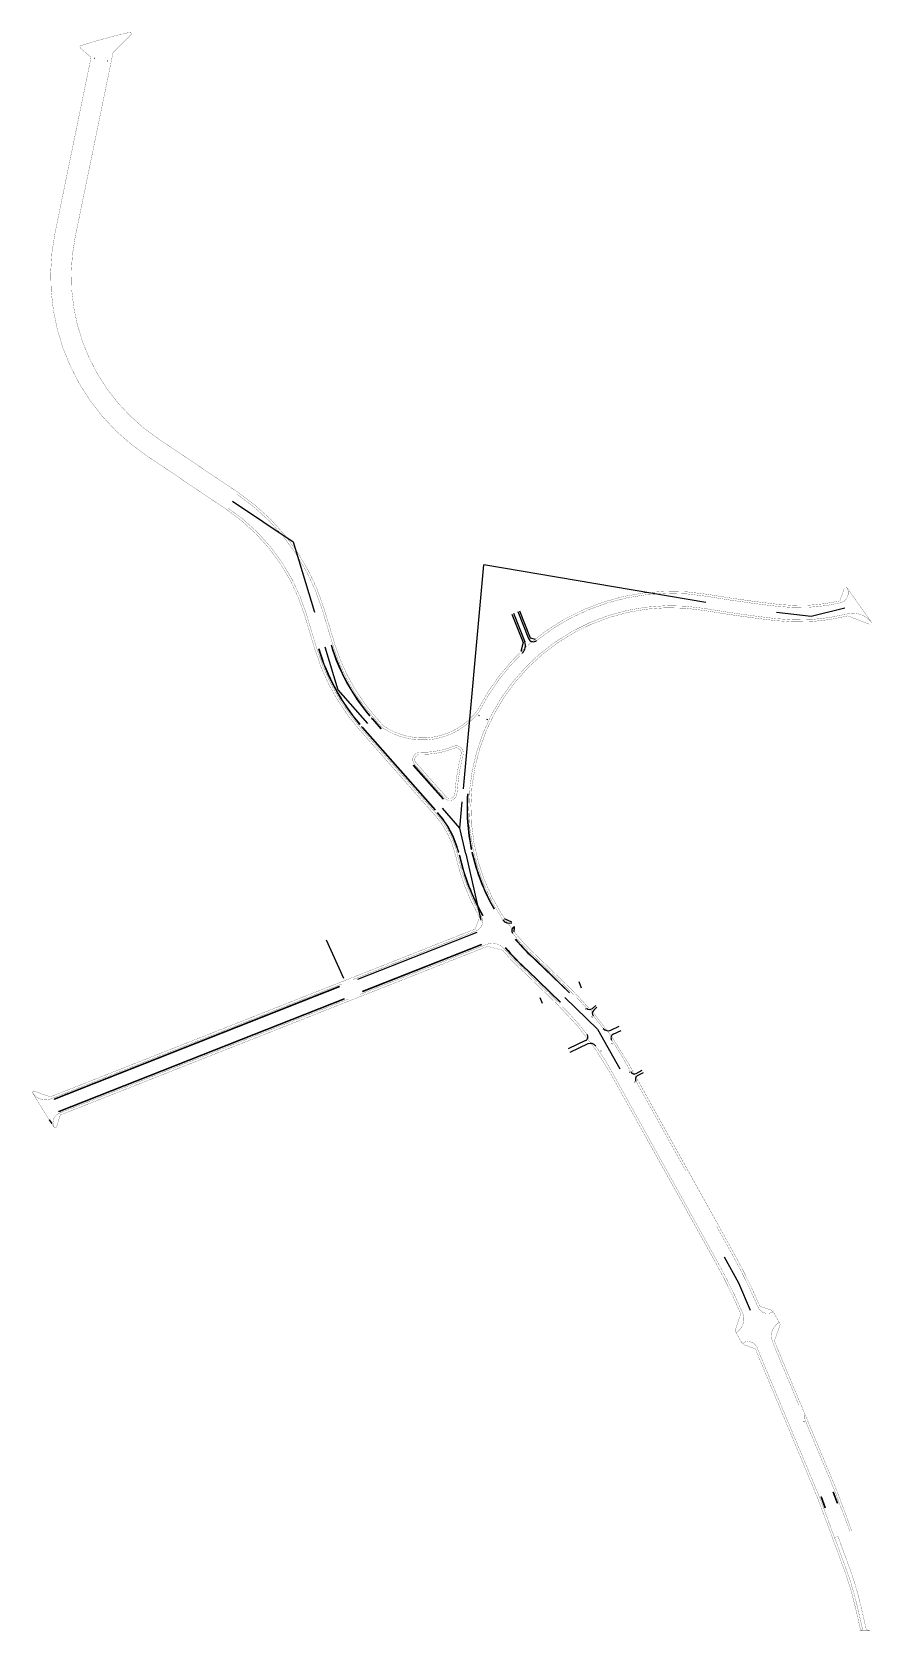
# Model space of a CAD drawing. Header units: millimetres. Extents: x 6299 to 195995, y 19522 to 226352.
# Drawn here: x 32710 to 34344, y 19522 to 22632 of the extents above; entities outside this region: 8.
import ezdxf

# ---------------------------------------------------------------- set-up
doc = ezdxf.new("R2010")
doc.units = ezdxf.units.MM
doc.layers.add('1道路红线', color=5, linetype='Continuous', lineweight=30)
doc.layers.add('3', color=3, linetype='Continuous')
doc.layers.add('@-指北针', color=7, linetype='Continuous')
doc.styles.add('DIM_FONT', font='hyromans.shx', dxfattribs={"width": 0.8, "bigfont": 'hztxt.shx'})

msp = doc.modelspace()

# ---------------------------------------------------------------- linework, layer by layer
for p, q in [((32832.144, 22581.261), (32832.634, 22581.16)), ((32857.124, 22576.134), (32857.614, 22576.033)), ((33100.209, 21719.693), (33218.396, 21640.071)), ((33218.396, 21640.071), (33259.617, 21503.657)), ((33549.658, 21160.079), (33589.38, 21595.735)), ((34020.688, 21522.605), (33589.38, 21595.735)), ((33643.673, 21499.945), (33665.657, 21444.62)), ((33646.867, 21501.384), (33668.91, 21445.912)), ((33655.231, 21504.707), (33676.048, 21452.321)), ((33658.425, 21506.146), (33679.3, 21453.613)), ((34225.704, 21495.207), (34158.492, 21502.975)), ((34291.405, 21511.368), (34225.704, 21495.207)), ((33279.993, 21436.226), (33305.244, 21352.663)), ((33665.657, 21444.62), (33661.405, 21426.985)), ((33679.3, 21453.613), (33689.102, 21451.339)), ((33305.244, 21352.663), (33363.013, 21287.219)), ((33347.806, 21285.704), (33347.424, 21285.381)), ((33351.712, 21281.149), (33351.33, 21280.826)), ((33353.267, 21278.616), (33494.637, 21118.463)), ((33353.642, 21278.947), (33495.012, 21118.794)), ((33367.284, 21302.161), (33366.902, 21301.838)), ((33371.192, 21297.608), (33370.81, 21297.285)), ((33372.384, 21295.491), (33389.079, 21276.578)), ((33372.759, 21295.822), (33389.582, 21276.764)), ((33578.627, 21303.399), (33580.233, 21302.598)), ((33594.444, 21295.507), (33596.011, 21294.725)), ((33451.856, 21205.46), (33452.231, 21205.791)), ((33451.856, 21205.46), (33509.783, 21139.837)), ((33452.231, 21205.791), (33510.158, 21140.168)), ((33542.691, 21083.668), (33508.746, 21122.124)), ((33509.783, 21139.837), (33510.158, 21140.168)), ((33542.691, 21083.668), (33547.349, 21134.751)), ((33553.939, 21033.622), (33542.691, 21083.668)), ((33539.846, 21036.605), (33540.334, 21036.714)), ((33541.255, 21030.772), (33541.743, 21030.882)), ((33553.939, 21033.622), (33583.039, 20904.138)), ((33564.863, 21042.227), (33565.351, 21042.337)), ((33566.135, 21036.363), (33566.622, 21036.473)), ((33643.374, 20900.71), (33629.504, 20907.247)), ((33575.269, 20880.777), (33343.488, 20789.229)), ((33575.452, 20880.312), (33343.672, 20788.764)), ((33648.286, 20881.48), (33649.145, 20890.056, 0)), ((33316.816, 20790.907), (33283.45, 20865.402)), ((33584.636, 20857.06), (33352.856, 20765.512)), ((33584.82, 20856.595), (33353.04, 20765.047)), ((33691.034, 20825.657), (33755.691, 20763.05)), ((33691.373, 20826.025), (33756.039, 20763.409)), ((33673.797, 20806.859), (33737.952, 20744.731)), ((33674.136, 20807.226), (33738.3, 20745.09)), ((33773.736, 20785.334), (33778.641, 20773.061)), ((33773.736, 20785.334), (33778.641, 20773.061)), ((33307.976, 20775.202), (32753.322, 20556.125)), ((33308.159, 20774.737), (32753.506, 20555.66)), ((33317.343, 20751.485), (32762.69, 20532.408)), ((33317.527, 20751.02), (32762.874, 20531.943)), ((33698.365, 20753.899), (33702.819, 20742.756)), ((33698.365, 20753.899), (33702.819, 20742.756)), ((33698.365, 20753.899), (33702.819, 20742.756)), ((33698.365, 20753.899), (33702.819, 20742.756)), ((33746.995, 20754.07), (33810.484, 20692.593)), ((33786.77, 20731.401), (33786.397, 20731.068)), ((33799.739, 20716.384), (33799.355, 20716.063)), ((33807.152, 20738.71), (33800.227, 20732.688)), ((33809.196, 20734.921), (33802.931, 20729.474)), ((33788.581, 20688.929, 0), (33788.976, 20689.236, 0)), ((33808.698, 20704.602, 0), (33809.092, 20704.909, 0)), ((33810.484, 20692.593), (33853.402, 20615.338)), ((33836.157, 20690.419), (33852.153, 20698.187)), ((33840.921, 20682.728), (33856.084, 20690.091)), ((33787.042, 20670.224), (33753.043, 20654.114)), ((33791.782, 20663.618), (33756.469, 20646.885)), ((33838.277, 20664.075, 0), (33838.69, 20664.357, 0)), ((33817.218, 20649.694, 0), (33817.631, 20649.976, 0)), ((33872.292, 20608.104, 0), (33871.855, 20607.861)), ((33885.697, 20606.4), (33897.106, 20612.536)), ((33888.318, 20602.132), (33899.475, 20608.132)), ((33882.491, 20589.744, 0), (33882.054, 20589.502)), ((32753.322, 20556.125), (32753.506, 20555.66)), ((32762.874, 20531.943), (32762.69, 20532.408)), ((34085.128, 20198.216), (34057.108, 20248.652)), ((34107.939, 20145.22), (34085.128, 20198.216)), ((34212.079, 19929.005), (34211.618, 19928.812))]:
    msp.add_line(p, q)
at = {"linetype": 'Continuous'}
for p, q in [((34253.135, 19760.919), (34245.142, 19782.419)), ((34253.604, 19761.093), (34245.607, 19782.603)), ((34277.037, 19769.805), (34268.867, 19791.781)), ((34277.505, 19769.979), (34269.332, 19791.964))]:
    msp.add_line(p, q, dxfattribs=at)
at = {"const_width": 0.4}
for points in [[(33274.933, 21508.285, 0.17281242), (33109.148, 21732.963)], [(33244.301, 21499.029, 0.17281242), (33091.269, 21706.423)], [(34022.694, 21534.437, 0.2145537), (33691.609, 21448.222)], [(34018.682, 21510.774, 0.65789364), (33626.177, 20905.025)], [(34157.114, 21491.054, 0.09064134), (34296.281, 21500.216)], [(34343.975, 21482.599, 0.30952339), (34296.281, 21500.216)], [(33264.677, 21431.597, 0.10784842), (33351.018, 21276.63)], [(33295.309, 21440.854, 0.10784842), (33375.008, 21297.807)], [(33664.175, 21424.1, 0.15872379), (33670.014, 21435.023, 0.15872379)], [(33682.96, 21446.301, 0.23358813), (33691.609, 21448.222)], [(33664.175, 21424.1, 0.08529304), (33580.332, 21310.436)], [(33391.106, 21279.57, 0.40402793), (33580.332, 21310.436)], [(33465.355, 21231.036, 0.65554068), (33454.48, 21207.777)], [(33465.247, 21227.038, 0.65554068), (33457.479, 21210.424)], [(33465.247, 21227.038, 0.10256758), (33531.585, 21238.929)], [(33465.355, 21231.036, 0.10256758), (33530.095, 21242.641)], [(33548.878, 21226.194, 0.61375598), (33530.095, 21242.641)], [(33545.002, 21227.181, 0.61375598), (33531.585, 21238.929)], [(33545.002, 21227.181, 0.04604196), (33532.882, 21150.766)], [(33548.878, 21226.194, 0.04604196), (33536.873, 21150.505)], [(33515.406, 21144.8, 0.66707136), (33532.882, 21150.766)], [(33512.407, 21142.153, 0.66707136), (33536.873, 21150.505)], [(33538.328, 21030.114, 0.12619326), (33496.751, 21111.535)], [(33538.328, 21030.114, 0.0748881), (33584.175, 20912.108)], [(33574.167, 20883.567, 0.4570145), (33584.175, 20912.108)], [(33626.177, 20905.025, 0.19257326), (33635.364, 20898.721)], [(33644.006, 20886.973, 0.27035536), (33645.153, 20878.993)], [(33645.153, 20878.993, 0.04464334), (33693.409, 20828.23, 0.04464334)], [(33628.582, 20848.736, 0.32158984), (33594.663, 20857.257)], [(33628.582, 20848.736, 0.03634421), (33671.759, 20804.656, 0.03634421)], [(33789.009, 20733.398, 0.01820909), (33758.147, 20765.543)], [(33789.927, 20682.371, 0.03490722), (33735.886, 20742.555)], [(33789.009, 20733.398, 0.26645022), (33796.562, 20730.884)], [(33800.653, 20726.147, 0.26645022), (33802.041, 20718.307)], [(33821.328, 20693.997, 0.01267874), (33802.041, 20718.307)], [(33821.328, 20693.997, 0.21154309), (33829.818, 20689.264)], [(33791.011, 20674.402, 0.26956977), (33789.927, 20682.371)], [(33806.734, 20659.68, 0.21547348), (33798.222, 20664.703)], [(33839.415, 20607.568, 0.02653218), (33806.734, 20659.68)], [(33837.186, 20678.957, 0.26645022), (33837.809, 20671.02)], [(33867.389, 20623.108, 0.02301351), (33837.809, 20671.02)], [(32710.654, 20570.13, 0.37269494), (32747.709, 20557.134)], [(32763.976, 20529.153, 0.46850893), (32754.356, 20499.963)], [(34122.583, 20151.668, 0.02512848), (34071.095, 20256.422)], [(34093.243, 20138.894, 0.02515722), (34043.122, 20240.882)], [(34079.686, 20102.368, 0.38456305), (34092.572, 20140.449)], [(34122.583, 20151.668, 0.44491351), (34150.72, 20142.126)], [(34163.763, 20121.922, 0.37772566), (34150.601, 20084.502)], [(34121.052, 20072.214, 0.45166782), (34092.742, 20082.172)], [(34213.912, 19942.776, 0.16227766), (34214.847, 19930.162)], [(34315.846, 19568.39, 0.03202703), (34294.11, 19641.568)], [(34322.237, 19522.353, 0.3579467), (34325.07, 19528.031)]]:
    msp.add_lwpolyline(points, format="xyb", dxfattribs=at)
at = {"const_width": 0.4, "elevation": 0}
for points in [[(34022.694, 21534.437, 0.01322668), (34159.869, 21514.895)], [(34282.45, 21521.578, 0.53449655), (34294.324, 21552.645)], [(34018.682, 21510.774, 0.01322668), (34157.114, 21491.054)], [(34159.869, 21514.895, 0.08496274), (34282.45, 21521.578)], [(33874.915, 20609.56, 0.26794919), (33881.776, 20605.447)], [(33885.246, 20599.2, 0.26794919), (33885.114, 20591.201)]]:
    msp.add_lwpolyline(points, format="xyb", dxfattribs=at)
at = {"const_width": 0.4}
for points in [[(33244.301, 21499.029), (33264.677, 21431.597)], [(33274.933, 21508.285), (33295.309, 21440.854)], [(33351.018, 21276.63), (33496.751, 21111.535)], [(33375.008, 21297.807), (33391.106, 21279.57)], [(33454.48, 21207.777), (33512.407, 21142.153)], [(33457.479, 21210.424), (33515.406, 21144.8)], [(33574.167, 20883.567), (33334.798, 20789.022)], [(33594.663, 20857.257), (33348.562, 20760.052)], [(33693.409, 20828.23), (33758.126, 20765.564)], [(33312.454, 20780.196), (32747.709, 20557.134)], [(33671.759, 20804.656), (33735.865, 20742.576)], [(33326.217, 20751.227), (32763.976, 20529.153)], [(33839.415, 20607.568), (34043.122, 20240.882)], [(34071.095, 20256.422), (34041.816, 20309.127)], [(34121.052, 20072.214), (34127.941, 20055.171)], [(34150.601, 20084.502), (34157.539, 20067.334)], [(34157.539, 20067.334), (34201.745, 19961.523)], [(34127.941, 20055.171), (34242.32, 19781.391)], [(34214.847, 19930.162), (34272.123, 19793.066)], [(34280.317, 19771.024), (34272.123, 19793.066)], [(34250.323, 19759.873), (34242.351, 19781.318)], [(34250.323, 19759.873), (34271.301, 19703.522)], [(34301.421, 19715.187), (34280.317, 19771.024)], [(34271.301, 19703.522), (34277.87, 19705.94)], [(34294.11, 19641.568), (34271.301, 19703.522)], [(34325.07, 19528.031), (34315.846, 19568.39)]]:
    msp.add_lwpolyline(points, dxfattribs=at)
for points in [[(33664.175, 21424.1, 0.3049487), (33668.91, 21445.912)], [(33676.048, 21452.321, 0.50482438), (33691.609, 21448.222)]]:
    msp.add_lwpolyline(points, format="xyb")
at = {"const_width": 0.4, "elevation": 0}
for points in [[(33867.389, 20623.108), (33874.915, 20609.56)], [(33885.114, 20591.201), (33981.627, 20417.471)]]:
    msp.add_lwpolyline(points, dxfattribs=at)
at = {"flags": 128}
msp.add_lwpolyline([(32744.008, 20516.069), (32744.008, 20516.069), (32744.008, 20516.069), (32744.008, 20516.069), (32748.762, 20508.927), (32748.762, 20508.927)], dxfattribs=at)
for centre, radius, start, end in [((33662.893, 21551.93), 413, 196.813656, 220.195391), ((33662.893, 21551.93), 412.5, 196.813656, 220.195391), ((33662.893, 21551.93), 387.5, 196.813656, 220.195391), ((33662.893, 21551.93), 387, 196.813656, 220.195391), ((33662.893, 21551.93), 413, 221.027805, 221.435527), ((33662.893, 21551.93), 412.5, 221.028814, 221.435527), ((33662.893, 21551.93), 387.5, 221.082587, 221.435527), ((33662.893, 21551.93), 387, 221.083733, 221.435527), ((33952.985, 21123.304), 396.5, 176.247861, 191.799177), ((33952.985, 21123.304), 396, 176.133675, 191.798082), ((33358.806, 20989.768), 187, 14.504916, 41.435527), ((33358.806, 20989.768), 187.5, 14.500011, 41.435527), ((33952.985, 21123.304), 422, 192.666233, 209.797344), ((33952.985, 21123.304), 421.5, 192.666233, 209.797344), ((33952.985, 21123.304), 396.5, 192.666233, 209.797344), ((33952.985, 21123.304), 396, 192.666233, 209.797344), ((33638.651, 20913.357), 15, 213.73945, 290.475791), ((33651.419, 20883.966), 8, 110.475791, 218.437288), ((33952.985, 21123.304), 422, 220.243938, 228.579158), ((33952.985, 21123.304), 421.5, 220.243938, 228.580735), ((33952.985, 21123.304), 396.5, 220.243938, 228.649879), ((33952.985, 21123.304), 396, 220.243938, 228.6516), ((33794.977, 20738.725), 8, 221.746887, 311.007567), ((33808.18, 20723.437), 8, 131.007567, 219.880061), ((33830.915, 20701.214), 12, 216.974463, 295.900225), ((33783.616, 20677.454), 8, 295.35367, 37.922743), ((33796.921, 20652.774), 12, 35.132952, 115.35367), ((33844.415, 20675.531), 8, 115.900225, 214.327026), ((33881.908, 20613.446, 0), 8, 209.053649, 298.271336), ((33892.107, 20595.086), 8, 118.271336, 209.053649)]:
    msp.add_arc(centre, radius, start, end)
at = {"layer": '1道路红线', "color": 1}
msp.add_lwpolyline([(32748.762, 20508.927, 0.4, 0.4, 0), (32754.356, 20499.963, 0.4, 0.4, 0), (32758.178, 20502.348, 0.4, 0.4, 0), (32765.445, 20525.433, 0.4, 0.4, 0), (33596.132, 20853.537, 0.4, 0.4, 0), (33625.529, 20846.152, 0.4, 0.4, 0.03629009), (33669.043, 20801.718, 0.4, 0.4, 0), (33733.103, 20739.682, 0.4, 0.4, -0.07372492), (33835.919, 20605.626, 0.4, 0.4, 0), (34039.625, 20238.94, 0.4, 0.4, -0.02478224), (34088.9, 20138.862, 0.4, 0.4, 0), (34077.733, 20105.859, 0.4, 0.4, 0), (34091.408, 20081.425, 0.4, 0.4, 0), (34092.742, 20082.172, 0.4, 0.4, 0), (34094.695, 20078.681, 0.4, 0.4, 0), (34117.344, 20070.715, 0.4, 0.4, 0), (34124.241, 20053.65, 0.4, 0.4, 0), (34238.629, 19779.849, 0.4, 0.4, 0), (34246.574, 19758.479, 0.4, 0.4, 0), (34267.519, 19702.138, 0.4, 0.4, 0), (34290.331, 19640.177, 0.4, 0.4, -0.03202703), (34311.92, 19567.493, 0.4, 0.4, 0), (34322.237, 19522.353, 0.4, 0.4, -0.1009343), (34320.286, 19521.918, 0.4, 0.4, 0), (34340.089, 19522.278, 0.4, 0.4, -0.35493883), (34332.144, 19528.494, 0.4, 0.4, 0), (34322.67, 19569.95, 0.4, 0.4, 0.03202703), (34300.679, 19643.987, 0.4, 0.4, 0), (34277.87, 19705.94, 0, 0, 0), (34294.648, 19712.522, 0, 0, 0), (34304.842, 19716.533, 0.4, 0.4, 0), (34284.067, 19772.418, 0.4, 0.4, 0), (34275.845, 19794.534, 0.4, 0.4, 0), (34207.366, 19958.444, 0.4, 0.4, 0), (34161.239, 20068.855, 0.4, 0.4, 0), (34154.309, 20086.001, 0.4, 0.4, 0), (34165.716, 20118.432, 0.4, 0.4, 0), (34152.041, 20142.865, 0.4, 0.4, 0), (34150.72, 20142.126, 0.4, 0.4, 0), (34148.767, 20145.616, 0.4, 0.4, 0), (34126.257, 20153.25, 0.4, 0.4, 0.02512848), (34074.592, 20258.365, 0.4, 0.4, 0), (33870.885, 20625.051, 0.4, 0.4, 0.07373736), (33760.908, 20768.438, 0.4, 0.4, 0), (33696.122, 20831.17, 0.4, 0.4, -0.75560281), (34018.013, 21506.831, 0.4, 0.4, 0.01322668), (34156.655, 21487.08, 0.4, 0.4, 0.09064134), (34297.258, 21496.336, 0.4, 0.4, 0), (34339.896, 21479.708, 0, 0, 0), (34343.975, 21482.599, 0.4, 0.4, 0), (34294.324, 21552.645, 0, 0, 0), (34290.245, 21549.753, 0.4, 0.4, 0), (34281.561, 21525.478, 0.4, 0.4, -0.08496274), (34160.328, 21518.869, 0.4, 0.4, -0.01322668), (34023.363, 21538.38, 0.4, 0.4, 0.32931845), (33576.917, 21312.55, 0.4, 0.4, -0.40222646), (33393.782, 21282.584, 0.4, 0.4, 0), (33378.007, 21300.454, 0.4, 0.4, -0.10784842), (33299.138, 21442.011, 0.4, 0.4, 0), (33278.762, 21509.442, 0.4, 0.4, 0.17281242), (33111.383, 21736.28, 0.4, 0.4, 0), (32982.357, 21823.204, 0.4, 0.4, 0), (32954.399, 21842.04, 0.4, 0.4, -0.30396861), (32794.476, 22233.592, 0.4, 0.4, 0), (32868.107, 22592.342, 0.4, 0.4, 0), (32903.483, 22627.551, 0.4, 0.4, 0), (32902.525, 22631.948, 0.4, 0.4, 0.0259903), (32803.353, 22604.879, 0.4, 0.4, 0), (32804.762, 22600.606, 0.4, 0.4, 0), (32825.287, 22582.668, 0.4, 0.4, 0), (32755.293, 22241.635, 0.4, 0.4, 0.30396861), (32932.05, 21808.866, 0.4, 0.4, 0), (33089.034, 21703.106, 0.4, 0.4, -0.17281242), (33240.472, 21497.872, 0.4, 0.4, 0), (33260.848, 21430.44, 0.4, 0.4, 0.10784842), (33348.019, 21273.983, 0.4, 0.4, 0), (33493.752, 21108.888, 0.4, 0.4, -0.12619326), (33534.425, 21029.237, 0.4, 0.4, 0.0748881), (33580.704, 20910.12, 0.4, 0.4, 0), (33572.697, 20887.288, 0.4, 0.4, 0), (32746.24, 20560.854, 0.4, 0.4, 0), (32713.953, 20572.02, 0.4, 0.4, 0), (32710.654, 20570.13, 0.4, 0.4, 0), (32713.421, 20565.297, 0.4, 0.4, 0), (32715.321, 20562.355, 0.4, 0.4, 0), (32721.836, 20551.57, 0.4, 0.4, 0), (32723.84, 20548.157, 0.4, 0.4, 0), (32732.216, 20534.655, 0.4, 0.4, 0), (32737.702, 20525.996, 0.4, 0.4, 0), (32744.008, 20516.069, 0, 0, 0)], format="xyseb", close=True, dxfattribs=at)
at = {"layer": '1道路红线', "color": 1, "const_width": 0.4}
msp.add_lwpolyline([(32723.84, 20548.157), (32732.216, 20534.655), (32737.702, 20525.996)], dxfattribs=at)

# ---------------------------------------------------------------- texts
at = {"layer": '3', "linetype": 'ByBlock', "ltscale": 10, "style": 'DIM_FONT', "width": 0.8, "flags": 9}
for tag, s in [('YSIZE', '31000'), ('XSIZE', '15500')]:
    msp.add_attdef(tag, (7683.863, 22615.647), s, height=0.000324, dxfattribs=at)
for tag, p, s in [('YSIZE', (6299.092, 22512.745, 0), '31000'), ('XSIZE', (6299.092, 22512.745, 0), '15500'), ('YSIZE', (7113.941, 21392.923, 0), '31000'), ('XSIZE', (7113.941, 21392.923, 0), '15500')]:
    msp.add_attdef(tag, p, s, height=0.000324, rotation=360, dxfattribs=at)
at = {"layer": '@-指北针', "linetype": 'ByBlock', "ltscale": 10, "style": 'DIM_FONT', "width": 0.8, "flags": 9}
for tag, s in [('YSIZE', '31000'), ('XSIZE', '15500')]:
    msp.add_attdef(tag, (7233.003, 22022.775), s, height=0.000324, dxfattribs=at)

doc.saveas('drawing.dxf')
